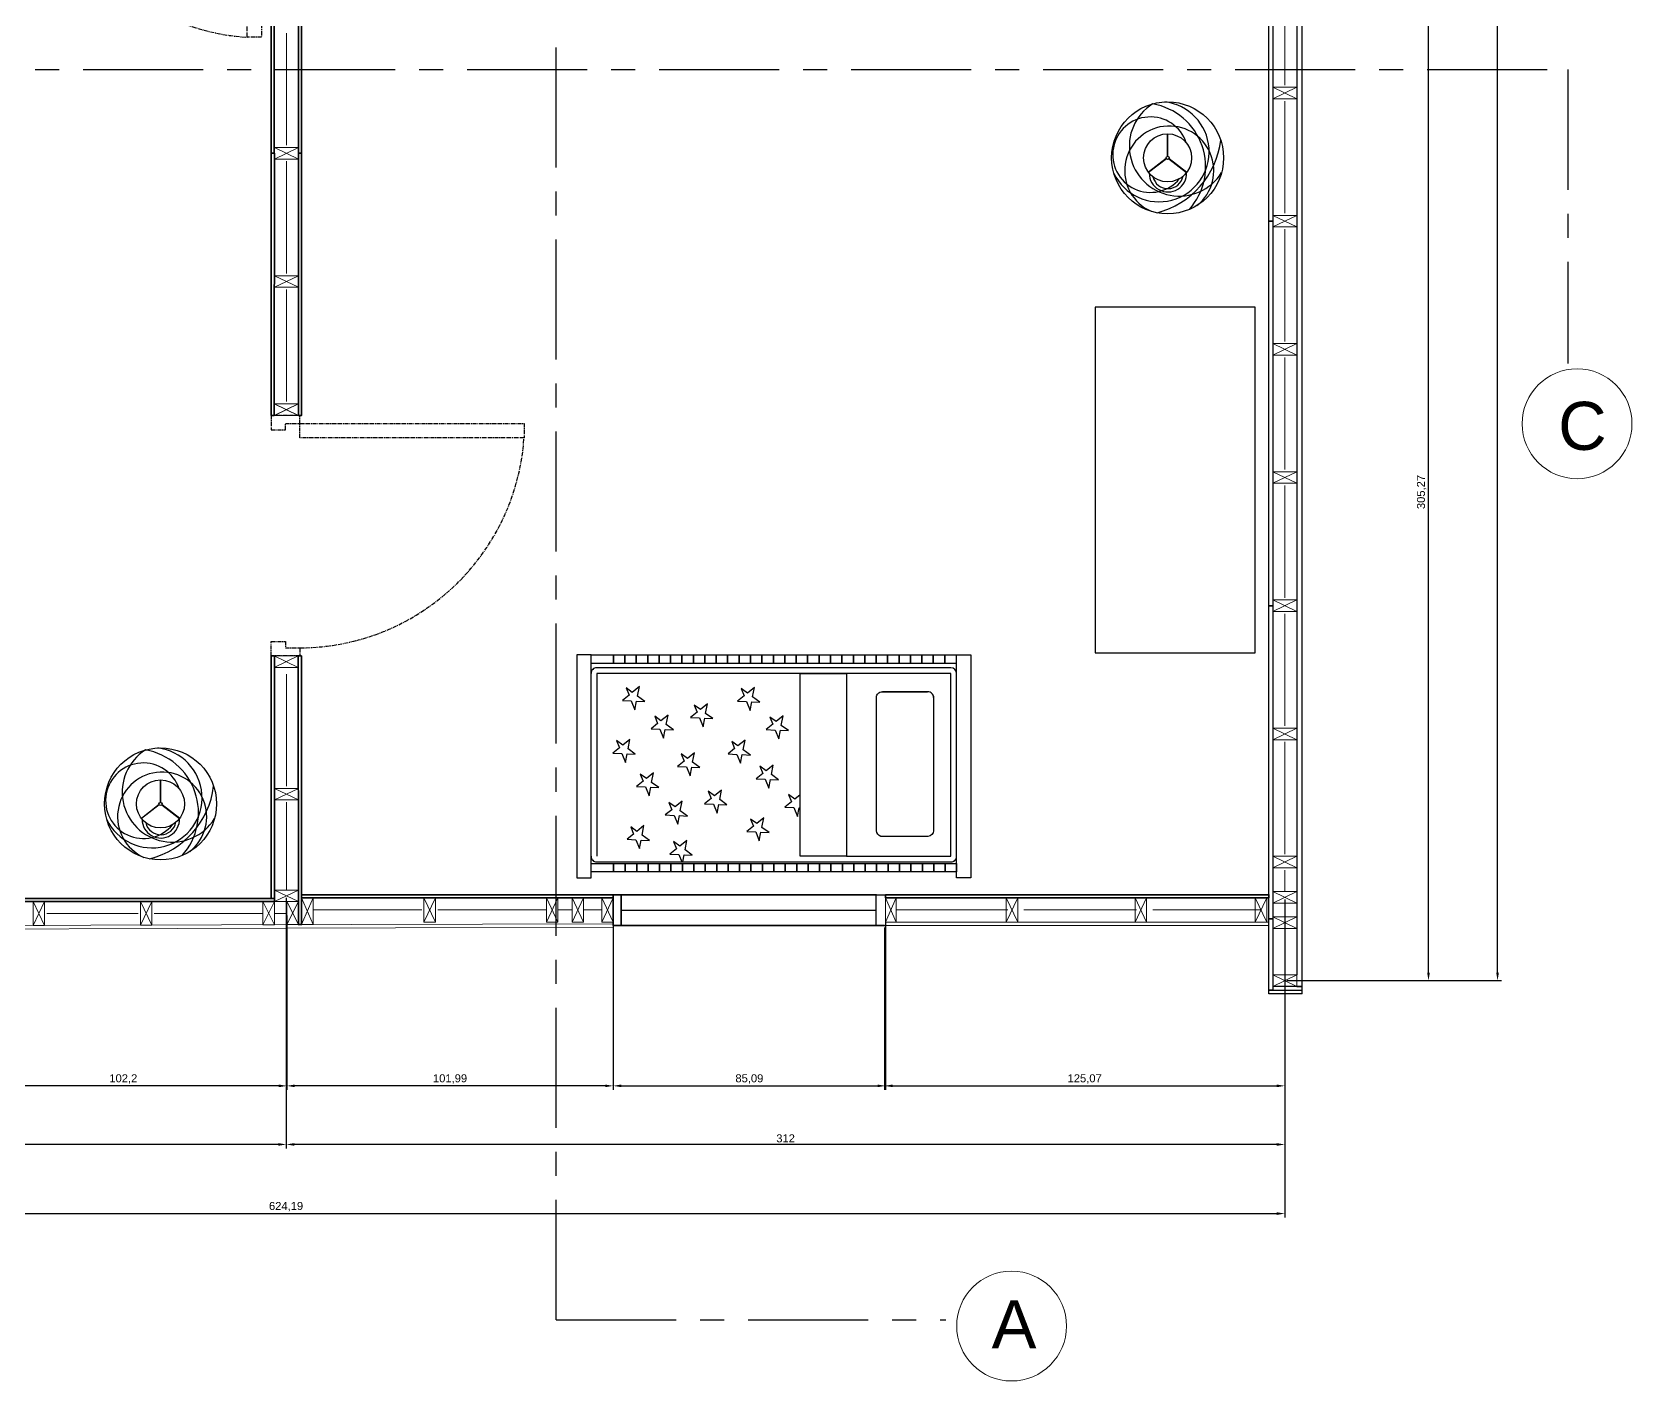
# Model space of a CAD drawing. Header units: millimetres. Extents: x -590 to 14421, y -527 to 4753.
# Drawn here: x 2414.1 to 2914, y 684.7 to 1106 of the extents above; entities that cross this region are included whole.
import ezdxf

# ---------------------------------------------------------------- set-up
doc = ezdxf.new("R2010")
doc.units = ezdxf.units.MM
doc.linetypes.add('CENTER', pattern=[2, 1.25, -0.25, 0.25, -0.25])
for name, color, linetype, lineweight in [('A-ANNO-SYMB', 3, 'Continuous', 18), ('A-DETL-MBND', 3, 'Continuous', 18), ('A-DETL-MCUT', 4, 'Continuous', 25), ('A-DOOR-FULL', 4, 'Continuous', 25), ('A-ELEV-MBE1', 7, 'Continuous', 35), ('A-ELEV-MBE2', 4, 'Continuous', 25), ('A-FURN', 8, 'Continuous', 18), ('A-SECT-MCUT', 7, 'Continuous', 35), ('A-WALL-PATT', 8, 'Continuous', 18), ('A-WALL-STUD', 3, 'Continuous', 18)]:
    doc.layers.add(name, color=color, linetype=linetype, lineweight=lineweight)
doc.layers.add('simona arzu', color=6, linetype='Continuous')
doc.styles.get("Standard").update_dxf_attribs({"font": 'Arial.ttf'})
doc.dimstyles.new('ISO-25', dxfattribs={"dimtxt": 2.5, "dimasz": 2.5, "dimexe": 1.25, "dimexo": 0.625, "dimtad": 1, "dimtxsty": 'Standard', "dimcen": 2.5, "dimadec": 0, "dimazin": 0, "dimtfac": 1, "dimtmove": 0, "dimatfit": 3, "dimfxl": 1, "dimarcsym": 0})

# ---------------------------------------------------------------- blocks, each defined once
blk = doc.blocks.new('*D40')
at = {"color": 0, "lineweight": -2, "transparency": 16777216}
for p, q in [((2181.34, 835.42), (2181.34, 757.3)), ((2493.53, 835.61), (2493.53, 757.3)), ((2491.03, 758.55), (2183.84, 758.55))]:
    blk.add_line(p, q, dxfattribs=at)
at = {"color": 0, "transparency": 16777216}
for points in [[(2183.84, 758.97), (2183.84, 758.14), (2181.34, 758.55)], [(2491.03, 758.97), (2491.03, 758.14), (2493.53, 758.55)]]:
    blk.add_solid(points, dxfattribs=at)
at = {"color": 0, "transparency": 16777216, "insert": (2337.44, 760.68), "char_height": 2.5, "attachment_point": 5}
blk.add_mtext('312,19', dxfattribs=at)
blk = doc.blocks.new('*D41')
at = {"color": 0, "lineweight": -2, "transparency": 16777216}
for p, q in [((2181.34, 828.1), (2181.34, 735.72)), ((2805.53, 827.21), (2805.53, 735.72)), ((2183.84, 736.97), (2803.03, 736.97))]:
    blk.add_line(p, q, dxfattribs=at)
at = {"color": 0, "transparency": 16777216}
for points in [[(2183.84, 737.38), (2183.84, 736.55), (2181.34, 736.97)], [(2803.03, 737.38), (2803.03, 736.55), (2805.53, 736.97)]]:
    blk.add_solid(points, dxfattribs=at)
at = {"color": 0, "transparency": 16777216, "insert": (2493.44, 739.1), "char_height": 2.5, "attachment_point": 5}
blk.add_mtext('624,19', dxfattribs=at)
blk = doc.blocks.new('*D42')
at = {"color": 0, "lineweight": -2, "transparency": 16777216}
for p, q in [((2493.53, 835.61), (2493.53, 757.3)), ((2805.53, 835.12), (2805.53, 757.3)), ((2803.03, 758.55), (2496.03, 758.55))]:
    blk.add_line(p, q, dxfattribs=at)
at = {"color": 0, "transparency": 16777216}
for points in [[(2496.03, 758.97), (2496.03, 758.14), (2493.53, 758.55)], [(2803.03, 758.97), (2803.03, 758.14), (2805.53, 758.55)]]:
    blk.add_solid(points, dxfattribs=at)
at = {"color": 0, "transparency": 16777216, "insert": (2649.53, 760.45), "char_height": 2.5, "attachment_point": 5}
blk.add_mtext('312', dxfattribs=at)
blk = doc.blocks.new('*D45')
at = {"color": 0, "lineweight": -2, "transparency": 16777216}
for p, q in [((2391.49, 830.05), (2391.49, 775.61)), ((2493.68, 830.05), (2493.68, 775.61)), ((2491.18, 776.86), (2393.99, 776.86))]:
    blk.add_line(p, q, dxfattribs=at)
at = {"color": 0, "transparency": 16777216}
for points in [[(2393.99, 777.28), (2393.99, 776.45), (2391.49, 776.86)], [(2491.18, 777.28), (2491.18, 776.45), (2493.68, 776.86)]]:
    blk.add_solid(points, dxfattribs=at)
at = {"color": 0, "transparency": 16777216, "insert": (2442.59, 778.99), "char_height": 2.5, "attachment_point": 5}
blk.add_mtext('102,2', dxfattribs=at)
blk = doc.blocks.new('*D46')
at = {"color": 0, "lineweight": -2, "transparency": 16777216}
for p, q in [((2493.68, 826.58), (2493.68, 775.61)), ((2595.68, 826.86), (2595.68, 775.61)), ((2593.18, 776.86), (2496.18, 776.86))]:
    blk.add_line(p, q, dxfattribs=at)
at = {"color": 0, "transparency": 16777216}
for points in [[(2496.18, 777.28), (2496.18, 776.45), (2493.68, 776.86)], [(2593.18, 777.28), (2593.18, 776.45), (2595.68, 776.86)]]:
    blk.add_solid(points, dxfattribs=at)
at = {"color": 0, "transparency": 16777216, "insert": (2544.68, 778.99), "char_height": 2.5, "attachment_point": 5}
blk.add_mtext('101,99', dxfattribs=at)
blk = doc.blocks.new('*D47')
at = {"color": 0, "lineweight": -2, "transparency": 16777216}
for p, q in [((2595.68, 825.76), (2595.68, 775.61)), ((2680.76, 827.41), (2680.76, 775.61)), ((2598.18, 776.86), (2678.26, 776.86))]:
    blk.add_line(p, q, dxfattribs=at)
at = {"color": 0, "transparency": 16777216}
for points in [[(2598.18, 777.28), (2598.18, 776.45), (2595.68, 776.86)], [(2678.26, 777.28), (2678.26, 776.45), (2680.76, 776.86)]]:
    blk.add_solid(points, dxfattribs=at)
at = {"color": 0, "transparency": 16777216, "insert": (2638.22, 778.99), "char_height": 2.5, "attachment_point": 5}
blk.add_mtext('85,09', dxfattribs=at)
blk = doc.blocks.new('*D48')
at = {"color": 0, "lineweight": -2, "transparency": 16777216}
for p, q in [((2680.46, 826.31), (2680.46, 775.61)), ((2805.53, 827.21), (2805.53, 775.61)), ((2682.96, 776.86), (2803.03, 776.86))]:
    blk.add_line(p, q, dxfattribs=at)
at = {"color": 0, "transparency": 16777216}
for points in [[(2682.96, 777.28), (2682.96, 776.45), (2680.46, 776.86)], [(2803.03, 777.28), (2803.03, 776.45), (2805.53, 776.86)]]:
    blk.add_solid(points, dxfattribs=at)
at = {"color": 0, "transparency": 16777216, "insert": (2742.99, 778.99), "char_height": 2.5, "attachment_point": 5}
blk.add_mtext('125,07', dxfattribs=at)
blk = doc.blocks.new('*D49')
at = {"color": 0, "lineweight": -2, "transparency": 16777216}
for p, q in [((2806.16, 1554.44), (2873.25, 1554.44)), ((2872, 812.22), (2872, 1551.94)), ((2806.16, 809.72), (2873.25, 809.72))]:
    blk.add_line(p, q, dxfattribs=at)
at = {"color": 0, "transparency": 16777216}
for points in [[(2871.58, 1551.94), (2872.42, 1551.94), (2872, 1554.44)], [(2871.58, 812.22), (2872.42, 812.22), (2872, 809.72)]]:
    blk.add_solid(points, dxfattribs=at)
at = {"color": 0, "transparency": 16777216, "insert": (2869.87, 1182.08), "char_height": 2.5, "attachment_point": 5, "rotation": 90}
blk.add_mtext('744,72', dxfattribs=at)
blk = doc.blocks.new('*D50')
at = {"color": 0, "lineweight": -2, "transparency": 16777216}
for p, q in [((2784.71, 1114.99), (2851.68, 1114.99)), ((2850.43, 812.22), (2850.43, 1112.49)), ((2806.16, 809.72), (2851.68, 809.72))]:
    blk.add_line(p, q, dxfattribs=at)
at = {"color": 0, "transparency": 16777216}
for points in [[(2850.01, 1112.49), (2850.84, 1112.49), (2850.43, 1114.99)], [(2850.01, 812.22), (2850.84, 812.22), (2850.43, 809.72)]]:
    blk.add_solid(points, dxfattribs=at)
at = {"color": 0, "transparency": 16777216, "insert": (2848.3, 962.35), "char_height": 2.5, "attachment_point": 5, "rotation": 90}
blk.add_mtext('305,27', dxfattribs=at)

msp = doc.modelspace()

# ---------------------------------------------------------------- linework, layer by layer
at = {"color": 3, "linetype": 'CENTER', "ltscale": 30}
for p, q in [((2577.819, 703.751), (2577.819, 1686.405)), ((2070, 1094.295), (2893.943, 1094.295)), ((2893.943, 1094.295), (2893.943, 1002.533)), ((2577.819, 703.751), (2699.581, 703.751))]:
    msp.add_line(p, q, dxfattribs=at)
at = {"color": 0}
for p, q in [((2810.951, 805.617), (2810.951, 1558.543)), ((2601.644, 899.773), (2599.69, 901.188)), ((2599.69, 901.188), (2600.607, 898.935)), ((2603.85, 901.555), (2601.644, 899.773)), ((2603.279, 898.588), (2603.85, 901.555)), ((2637.611, 899.521), (2635.658, 900.936)), ((2635.658, 900.936), (2636.575, 898.684)), ((2639.818, 901.304), (2637.611, 899.521)), ((2639.247, 898.337), (2639.818, 901.304)), ((2600.607, 898.935), (2598.561, 897.282)), ((2598.561, 897.282), (2601.333, 897.15)), ((2601.333, 897.15), (2602.467, 894.366)), ((2602.467, 894.366), (2602.987, 897.072)), ((2602.987, 897.072), (2605.541, 896.95)), ((2605.541, 896.95), (2603.279, 898.588)), ((2622.921, 894.396), (2620.968, 895.81)), ((2620.968, 895.81), (2621.884, 893.558)), ((2625.128, 896.178), (2622.921, 894.396)), ((2624.557, 893.211), (2625.128, 896.178)), ((2636.575, 898.684), (2634.529, 897.031)), ((2634.529, 897.031), (2637.301, 896.899)), ((2637.301, 896.899), (2638.435, 894.115)), ((2638.435, 894.115), (2638.955, 896.82)), ((2638.955, 896.82), (2641.509, 896.699)), ((2641.509, 896.699), (2639.247, 898.337)), ((2677.918, 875.598), (2677.918, 898.186)), ((2609.551, 890.053), (2607.505, 888.4)), ((2610.588, 890.89), (2608.635, 892.305)), ((2608.635, 892.305), (2609.551, 890.053)), ((2612.795, 892.673), (2610.588, 890.89)), ((2612.224, 889.706), (2612.795, 892.673)), ((2621.884, 893.558), (2619.838, 891.905)), ((2619.838, 891.905), (2622.611, 891.773)), ((2622.611, 891.773), (2623.744, 888.989)), ((2623.744, 888.989), (2624.265, 891.694)), ((2624.265, 891.694), (2626.819, 891.573)), ((2626.819, 891.573), (2624.557, 893.211)), ((2646.556, 890.639), (2644.603, 892.053)), ((2644.603, 892.053), (2645.519, 889.801)), ((2648.763, 892.421), (2646.556, 890.639)), ((2648.192, 889.454), (2648.763, 892.421)), ((2600.884, 885.062), (2598.677, 883.279)), ((2600.313, 882.095), (2600.884, 885.062)), ((2607.505, 888.4), (2610.278, 888.268)), ((2610.278, 888.268), (2611.411, 885.484)), ((2611.411, 885.484), (2611.932, 888.189)), ((2611.932, 888.189), (2614.486, 888.067)), ((2614.486, 888.067), (2612.224, 889.706)), ((2645.519, 889.801), (2643.473, 888.148)), ((2643.473, 888.148), (2646.246, 888.016)), ((2646.246, 888.016), (2647.379, 885.232)), ((2647.379, 885.232), (2647.9, 887.938)), ((2647.9, 887.938), (2650.454, 887.816)), ((2650.454, 887.816), (2648.192, 889.454)), ((2597.64, 882.442), (2595.594, 880.789)), ((2595.594, 880.789), (2598.367, 880.657)), ((2598.677, 883.279), (2596.724, 884.694)), ((2596.724, 884.694), (2597.64, 882.442)), ((2598.367, 880.657), (2599.5, 877.873)), ((2599.5, 877.873), (2600.021, 880.578)), ((2600.021, 880.578), (2602.575, 880.457)), ((2602.575, 880.457), (2600.313, 882.095)), ((2618.857, 879.105), (2616.903, 880.52)), ((2616.903, 880.52), (2617.82, 878.268)), ((2621.063, 880.888), (2618.857, 879.105)), ((2620.492, 877.921), (2621.063, 880.888)), ((2633.608, 882.19), (2631.562, 880.538)), ((2631.562, 880.538), (2634.335, 880.406)), ((2634.645, 883.028), (2632.692, 884.443)), ((2632.692, 884.443), (2633.608, 882.19)), ((2634.335, 880.406), (2635.468, 877.621)), ((2636.852, 884.81), (2634.645, 883.028)), ((2635.468, 877.621), (2635.989, 880.327)), ((2635.989, 880.327), (2638.543, 880.205)), ((2636.281, 881.843), (2636.852, 884.81)), ((2638.543, 880.205), (2636.281, 881.843)), ((2617.82, 878.268), (2615.774, 876.615)), ((2615.774, 876.615), (2618.547, 876.483)), ((2618.547, 876.483), (2619.68, 873.699)), ((2619.68, 873.699), (2620.2, 876.404)), ((2620.2, 876.404), (2622.754, 876.282)), ((2622.754, 876.282), (2620.492, 877.921)), ((2643.469, 875.29), (2641.515, 876.704)), ((2641.515, 876.704), (2642.432, 874.452)), ((2645.675, 877.072), (2643.469, 875.29)), ((2645.104, 874.105), (2645.675, 877.072)), ((2605.012, 872.013), (2602.966, 870.36)), ((2602.966, 870.36), (2605.738, 870.228)), ((2606.049, 872.85), (2604.095, 874.265)), ((2604.095, 874.265), (2605.012, 872.013)), ((2605.738, 870.228), (2606.872, 867.444)), ((2608.255, 874.633), (2606.049, 872.85)), ((2606.872, 867.444), (2607.392, 870.149)), ((2607.392, 870.149), (2609.946, 870.028)), ((2607.684, 871.666), (2608.255, 874.633)), ((2609.946, 870.028), (2607.684, 871.666)), ((2642.432, 874.452), (2640.386, 872.799)), ((2640.386, 872.799), (2643.158, 872.667)), ((2643.158, 872.667), (2644.292, 869.883)), ((2644.292, 869.883), (2644.812, 872.589)), ((2644.812, 872.589), (2647.366, 872.467)), ((2647.366, 872.467), (2645.104, 874.105)), ((2614.993, 863.968), (2613.04, 865.382)), ((2613.04, 865.382), (2613.956, 863.13)), ((2617.2, 865.75), (2614.993, 863.968)), ((2616.629, 862.783), (2617.2, 865.75)), ((2626.289, 866.636), (2624.243, 864.983)), ((2624.243, 864.983), (2627.016, 864.851)), ((2627.326, 867.473), (2625.373, 868.888)), ((2625.373, 868.888), (2626.289, 866.636)), ((2629.533, 869.256), (2627.326, 867.473)), ((2628.962, 866.288), (2629.533, 869.256)), ((2631.224, 864.65), (2628.962, 866.288)), ((2651.376, 865.57), (2649.33, 863.917)), ((2652.413, 866.407), (2650.46, 867.822)), ((2650.46, 867.822), (2651.376, 865.57)), ((2654.106, 867.774), (2652.413, 866.407)), ((2654.049, 865.223), (2654.106, 865.519)), ((2654.106, 865.181), (2654.049, 865.223)), ((2613.956, 863.13), (2611.91, 861.477)), ((2611.91, 861.477), (2614.683, 861.345)), ((2614.683, 861.345), (2615.816, 858.561)), ((2615.816, 858.561), (2616.337, 861.267)), ((2616.337, 861.267), (2618.891, 861.145)), ((2618.891, 861.145), (2616.629, 862.783)), ((2627.016, 864.851), (2628.149, 862.066)), ((2628.149, 862.066), (2628.67, 864.772)), ((2628.67, 864.772), (2631.224, 864.65)), ((2640.502, 858.796), (2638.549, 860.211)), ((2638.549, 860.211), (2639.465, 857.959)), ((2642.709, 860.579), (2640.502, 858.796)), ((2642.138, 857.612), (2642.709, 860.579)), ((2649.33, 863.917), (2652.103, 863.785)), ((2652.103, 863.785), (2653.236, 861)), ((2653.236, 861), (2653.757, 863.706)), ((2653.757, 863.706), (2654.106, 863.689)), ((2602.045, 855.519), (2599.999, 853.867)), ((2603.082, 856.357), (2601.129, 857.772)), ((2601.129, 857.772), (2602.045, 855.519)), ((2605.289, 858.139), (2603.082, 856.357)), ((2604.718, 855.172), (2605.289, 858.139)), ((2606.98, 853.534), (2604.718, 855.172)), ((2639.465, 857.959), (2637.419, 856.306)), ((2637.419, 856.306), (2640.192, 856.174)), ((2640.192, 856.174), (2641.325, 853.39)), ((2641.325, 853.39), (2641.846, 856.095)), ((2641.846, 856.095), (2644.4, 855.973)), ((2644.4, 855.973), (2642.138, 857.612)), ((2599.999, 853.867), (2602.772, 853.734)), ((2602.772, 853.734), (2603.905, 850.95)), ((2603.905, 850.95), (2604.426, 853.656)), ((2604.426, 853.656), (2606.98, 853.534)), ((2615.438, 850.919), (2613.392, 849.266)), ((2616.475, 851.756), (2614.521, 853.171)), ((2614.521, 853.171), (2615.438, 850.919)), ((2618.682, 853.539), (2616.475, 851.756)), ((2618.111, 850.572), (2618.682, 853.539)), ((2620.372, 848.933), (2618.111, 850.572)), ((2613.392, 849.266), (2616.165, 849.134)), ((2616.165, 849.134), (2617.12, 846.786)), ((2617.382, 846.786), (2617.819, 849.055)), ((2617.819, 849.055), (2620.372, 848.933)), ((2677.734, 836.54), (2677.734, 826.93)), ((2677.957, 836.545), (2680.764, 836.546)), ((2598.179, 831.78), (2677.734, 831.78)), ((2595.677, 826.936), (2680.757, 826.936)), ((2680.459, 826.936), (2677.956, 826.936)), ((2680.771, 828.038), (2680.757, 826.936)), ((2809.284, 807.919), (2810.951, 807.919))]:
    msp.add_line(p, q, dxfattribs=at)
for p, q in [((2768.911, 1067.241), (2768.911, 1074.241)), ((2769.011, 1067.231), (2769.011, 1074.241)), ((2768.472, 1066.502), (2762.924, 1062.224)), ((2768.526, 1066.422), (2762.983, 1062.147)), ((2769.307, 1066.435), (2774.85, 1062.161)), ((2769.382, 1066.573), (2774.943, 1062.284)), ((2746.288, 1020.088), (2746.288, 912.088)), ((2796.288, 1020.088), (2746.288, 1020.088)), ((2796.288, 912.088), (2796.288, 1020.088)), ((2746.288, 912.088), (2796.288, 912.088)), ((2454.211, 865.438), (2454.211, 872.438)), ((2454.311, 865.428), (2454.311, 872.438)), ((2453.771, 864.699), (2448.223, 860.421)), ((2453.825, 864.619), (2448.282, 860.344)), ((2454.607, 864.632), (2460.15, 860.358)), ((2454.681, 864.769), (2460.243, 860.481))]:
    msp.add_line(p, q)
msp.add_lwpolyline([(2654.106, 905.713), (2668.611, 905.694), (2668.611, 848.571), (2654.106, 848.591)], close=True, dxfattribs=at)
for centre, radius in [((2768.911, 1066.741), 17.489), ((2768.911, 1066.741), 7.5), ((2768.911, 1066.741), 0.5), ((2454.211, 864.938), 17.489), ((2454.211, 864.938), 7.5), ((2454.211, 864.938), 0.5)]:
    msp.add_circle(centre, radius)
for centre, radius, start, end in [((2766.228, 1068.66), 15.657, 205.59901, 83.26359), ((2772.551, 1070.407), 15.606, 122.44233, 327.96993), ((2760.83, 1063.932), 19.954, 318.16189, 80.16819), ((2763.555, 1067.735), 11.789, 18.42296, 320.55299), ((2769.415, 1062.75), 13.926, 308.48908, 245.90428), ((2758.877, 1075.545), 26.829, 284.4939, 352.97713), ((2769.004, 1061.928), 5.851, 179.92881, 2.27632), ((2769.004, 1061.928), 4.813, 193.45461, 348.75053), ((2451.527, 866.857), 15.657, 205.59901, 83.26359), ((2457.85, 868.604), 15.606, 122.44233, 327.96993), ((2446.13, 862.129), 19.954, 318.16189, 80.16819), ((2448.854, 865.932), 11.789, 18.42296, 320.55299), ((2454.714, 860.947), 13.926, 308.48908, 245.90428), ((2444.176, 873.742), 26.829, 284.4939, 352.97713), ((2454.303, 860.125), 5.851, 179.92881, 2.27632), ((2454.303, 860.125), 4.813, 193.45461, 348.75053)]:
    msp.add_arc(centre, radius, start, end)
at = {"layer": 'A-ANNO-SYMB'}
for centre in [(2896.853, 983.683), (2720.162, 701.834)]:
    msp.add_circle(centre, 17.163, dxfattribs=at)
at = {"layer": 'A-DETL-MBND', "color": 0}
msp.add_lwpolyline([(2595.677, 827.487), (2595.677, 826.386), (2391.486, 825.823), (2391.486, 826.924)], close=True, dxfattribs=at)
msp.add_lwpolyline([(2680.771, 828.038), (2800.576, 828.037), (2800.576, 826.936), (2680.459, 826.936)], dxfattribs=at)
at = {"layer": 'A-DETL-MCUT', "color": 0}
for points in [[(2801.777, 1167.065), (2801.777, 1046.949), (2800.576, 1046.949), (2800.575, 1167.065)], [(2801.777, 1046.949), (2801.777, 926.833), (2800.576, 926.833), (2800.575, 1046.949)], [(2801.776, 926.833), (2801.777, 829.038), (2800.575, 829.038), (2800.575, 926.833)], [(2801.777, 829.038), (2801.777, 806.718), (2800.576, 806.718), (2800.575, 829.039)]]:
    msp.add_lwpolyline(points, close=True, dxfattribs=at)
for points in [[(2810.951, 805.617), (2800.576, 805.617), (2800.576, 806.718), (2810.951, 806.718)], [(2810.951, 807.919), (2801.777, 807.919), (2801.777, 806.718), (2810.951, 806.718)]]:
    msp.add_lwpolyline(points, dxfattribs=at)
at = {"layer": 'A-DOOR-FULL', "color": 0, "linetype": 'CENTER'}
for points in [[(2481.273, 1104.392), (2481.273, 1174.46), (2485.777, 1174.46), (2485.777, 1104.392), (2481.273, 1104.392)], [(2497.749, 983.764), (2497.749, 986.266), (2488.74, 986.266), (2488.74, 981.762), (2493.245, 981.762), (2493.245, 983.764), (2497.749, 983.764)], [(2567.817, 979.259), (2497.749, 979.259), (2497.749, 983.764), (2567.817, 983.764), (2567.817, 979.259)], [(2497.749, 913.696), (2497.749, 911.193), (2488.74, 911.193), (2488.74, 915.698), (2493.245, 915.698), (2493.245, 913.696), (2497.749, 913.696)]]:
    msp.add_lwpolyline(points, dxfattribs=at)
for centre, start, end in [((2486.046, 1174.566), 180.08643, 266.10934), ((2497.643, 984.032), 270.08643, 356.10934)]:
    msp.add_arc(centre, 70.336, start, end, dxfattribs=at)
at = {"layer": 'A-ELEV-MBE1', "color": 0}
for p, q in [((2677.957, 836.545), (2598.179, 836.546)), ((2677.956, 826.936), (2598.179, 826.936))]:
    msp.add_line(p, q, dxfattribs=at)
msp.add_lwpolyline([(2595.677, 826.936), (2598.179, 826.936), (2598.179, 836.546), (2595.677, 836.546)], close=True, dxfattribs=at)
at = {"layer": 'A-ELEV-MBE2', "color": 0}
msp.add_line((2809.284, 1552.638), (2809.284, 811.522), dxfattribs=at)
at = {"layer": 'A-FURN', "color": 0}
for p, q in [((2800.576, 997.701), (2800.576, 1197.895)), ((2800.576, 837.546), (2800.576, 927.634))]:
    msp.add_line(p, q, dxfattribs=at)
at = {"layer": 'A-SECT-MCUT', "color": 0}
for points in [[(2489.781, 1191.522), (2489.78, 1068.158), (2488.779, 1068.158), (2488.78, 1191.522)], [(2498.289, 1191.522), (2498.289, 1068.158), (2497.288, 1068.158), (2497.288, 1191.522)], [(2489.781, 1068.158), (2489.741, 986.266), (2488.74, 986.266), (2488.78, 1068.158)], [(2498.289, 1068.158), (2498.289, 986.266), (2497.288, 986.266), (2497.288, 1068.158)], [(2489.781, 911.193), (2489.781, 835.433), (2488.78, 835.433), (2488.78, 911.193)], [(2498.249, 911.193), (2498.289, 827.217), (2497.288, 827.217), (2497.248, 911.193)], [(2391.486, 835.432), (2489.781, 835.433), (2489.781, 834.432), (2391.486, 834.431)], [(2595.677, 835.545), (2498.284, 835.545), (2498.284, 836.546), (2595.677, 836.546)], [(2800.575, 835.545), (2800.575, 836.546), (2680.764, 836.546), (2680.764, 835.545)]]:
    msp.add_lwpolyline(points, close=True, dxfattribs=at)
at = {"layer": 'A-WALL-PATT', "color": 0, "ltscale": 0.1}
for p, q in [((2805.531, 1089.49), (2805.531, 1124.524)), ((2493.534, 1070.66), (2493.534, 1105.694)), ((2805.531, 1049.451), (2805.531, 1084.485)), ((2493.534, 1030.621), (2493.534, 1065.655)), ((2805.531, 1009.413), (2805.531, 1044.446)), ((2493.534, 990.583), (2493.534, 1025.616)), ((2805.531, 969.374), (2805.531, 1004.408)), ((2805.53, 929.335), (2805.53, 964.369)), ((2805.531, 889.296), (2805.531, 924.33)), ((2493.535, 870.466), (2493.534, 905.5)), ((2805.53, 849.258), (2805.53, 884.292)), ((2493.535, 838.035), (2493.535, 865.462)), ((2805.531, 844.253), (2805.531, 837.549)), ((2418.712, 830.678), (2447.238, 830.678)), ((2452.243, 830.678), (2486.177, 830.678)), ((2489.781, 830.678), (2493.685, 830.678)), ((2501.887, 831.791), (2535.821, 831.8)), ((2540.826, 831.8), (2574.807, 831.792)), ((2582.815, 831.792), (2578.411, 831.792)), ((2586.418, 831.801), (2592.073, 831.791)), ((2684.063, 831.801), (2718.996, 831.801)), ((2724.001, 831.8), (2759.236, 831.8)), ((2764.241, 831.8), (2797.973, 831.8)), ((2805.531, 829.636), (2805.531, 833.946)), ((2805.531, 833.245), (2805.531, 830.337)), ((2805.531, 826.033), (2805.531, 811.523))]:
    msp.add_line(p, q, dxfattribs=at)
at = {"layer": 'A-WALL-STUD', "color": 0}
for p, q in [((2801.777, 1088.79), (2809.284, 1085.186)), ((2809.284, 1088.79), (2801.777, 1085.186)), ((2497.288, 1069.959), (2489.781, 1066.356)), ((2489.781, 1069.959), (2497.288, 1066.356)), ((2801.777, 1048.751), (2809.284, 1045.147)), ((2809.284, 1048.751), (2801.777, 1045.147)), ((2497.288, 1029.921), (2489.781, 1026.317)), ((2489.781, 1029.921), (2497.288, 1026.317)), ((2801.777, 1005.108), (2809.284, 1008.712)), ((2809.284, 1005.108), (2801.777, 1008.712)), ((2489.741, 986.266), (2497.249, 989.87)), ((2497.249, 986.266), (2489.741, 989.87)), ((2497.288, 989.882), (2489.781, 986.278)), ((2489.781, 989.882), (2497.288, 986.278)), ((2801.777, 965.07), (2809.284, 968.673)), ((2809.284, 965.07), (2801.777, 968.673)), ((2800.576, 927.634), (2800.576, 927.634)), ((2801.777, 925.031), (2809.284, 928.634)), ((2809.284, 925.031), (2801.777, 928.634)), ((2497.249, 907.59), (2489.741, 911.193)), ((2489.741, 907.59), (2497.249, 911.193)), ((2801.777, 884.992), (2809.284, 888.596)), ((2809.284, 884.992), (2801.777, 888.596)), ((2489.781, 869.766), (2497.288, 866.162)), ((2497.288, 869.766), (2489.781, 866.162)), ((2801.777, 844.954), (2809.284, 848.557)), ((2809.284, 844.954), (2801.777, 848.557)), ((2801.777, 844.954), (2809.284, 848.557)), ((2809.284, 844.954), (2801.777, 848.557)), ((2489.781, 838.035), (2497.288, 834.432)), ((2497.288, 838.035), (2489.781, 834.432)), ((2501.887, 827.223), (2498.284, 835.545)), ((2501.887, 835.545), (2498.289, 827.219)), ((2540.126, 835.545), (2536.522, 828.037)), ((2540.126, 828.037), (2536.522, 835.545)), ((2574.807, 835.546), (2578.411, 828.038)), ((2574.807, 828.038), (2578.411, 835.546)), ((2586.418, 835.546), (2582.815, 828.038)), ((2586.418, 828.038), (2582.815, 835.546)), ((2595.677, 835.545), (2592.073, 828.037)), ((2595.677, 828.037), (2592.073, 835.545)), ((2684.063, 828.038), (2680.764, 835.545)), ((2684.063, 835.545), (2680.771, 828.038)), ((2722.099, 835.545), (2718.496, 828.037)), ((2722.099, 828.037), (2718.496, 835.545)), ((2762.339, 835.545), (2758.735, 828.037)), ((2762.339, 828.037), (2758.735, 835.545)), ((2799.875, 835.545), (2796.271, 828.037)), ((2799.875, 828.037), (2796.271, 835.545)), ((2801.777, 833.946), (2809.284, 837.549)), ((2809.284, 833.946), (2801.777, 837.549)), ((2414.408, 826.924), (2418.011, 834.432)), ((2414.408, 834.432), (2418.011, 826.924)), ((2447.939, 827.085), (2451.542, 834.431)), ((2447.939, 834.431), (2451.542, 827.085)), ((2486.177, 827.185), (2489.781, 834.432)), ((2486.177, 834.432), (2489.781, 827.195)), ((2493.685, 827.211), (2497.288, 834.432)), ((2493.685, 834.432), (2497.288, 827.211)), ((2801.777, 829.636), (2809.284, 826.033)), ((2809.284, 829.636), (2801.777, 826.033)), ((2801.776, 807.919), (2809.284, 811.523)), ((2809.284, 807.919), (2801.776, 811.523))]:
    msp.add_line(p, q, dxfattribs=at)
for points in [[(2801.777, 1088.79), (2809.284, 1088.79), (2809.284, 1085.186), (2801.777, 1085.186)], [(2497.288, 1069.959), (2489.781, 1069.959), (2489.781, 1066.356), (2497.288, 1066.356)], [(2801.777, 1048.751), (2809.284, 1048.751), (2809.284, 1045.147), (2801.777, 1045.147)], [(2497.288, 1029.921), (2489.781, 1029.921), (2489.781, 1026.317), (2497.288, 1026.317)], [(2801.777, 1005.108), (2809.284, 1005.108), (2809.284, 1008.712), (2801.777, 1008.712)], [(2489.741, 986.266), (2497.249, 986.266), (2497.249, 989.87), (2489.741, 989.87)], [(2497.288, 989.882), (2489.781, 989.882), (2489.781, 986.278), (2497.288, 986.278)], [(2801.777, 965.07), (2809.284, 965.07), (2809.284, 968.673), (2801.777, 968.673)], [(2801.777, 925.031), (2809.284, 925.031), (2809.284, 928.634), (2801.777, 928.634)], [(2497.249, 907.59), (2489.741, 907.59), (2489.741, 911.193), (2497.249, 911.193)], [(2801.777, 884.992), (2809.284, 884.992), (2809.284, 888.596), (2801.777, 888.596)], [(2489.781, 869.766), (2497.288, 869.766), (2497.288, 866.162), (2489.781, 866.162)], [(2801.777, 844.954), (2809.284, 844.954), (2809.284, 848.557), (2801.777, 848.557)], [(2801.777, 844.954), (2809.284, 844.954), (2809.284, 848.557), (2801.777, 848.557)], [(2489.781, 838.035), (2497.288, 838.035), (2497.288, 834.432), (2489.781, 834.432)], [(2501.887, 835.545), (2501.887, 827.223), (2498.284, 827.223), (2498.284, 835.545)], [(2540.126, 835.545), (2540.126, 828.037), (2536.522, 828.037), (2536.522, 835.545)], [(2574.807, 835.546), (2574.807, 828.038), (2578.411, 828.038), (2578.411, 835.546)], [(2586.418, 835.546), (2586.418, 828.038), (2582.815, 828.038), (2582.815, 835.546)], [(2595.677, 835.545), (2595.677, 828.037), (2592.073, 828.037), (2592.073, 835.545)], [(2684.063, 835.554), (2684.063, 828.047), (2680.762, 828.038), (2680.764, 835.545)], [(2722.099, 835.545), (2722.099, 828.037), (2718.496, 828.037), (2718.496, 835.545)], [(2762.339, 835.545), (2762.339, 828.037), (2758.735, 828.037), (2758.735, 835.545)], [(2799.875, 835.545), (2799.875, 828.037), (2796.271, 828.037), (2796.271, 835.545)], [(2801.777, 833.946), (2809.284, 833.946), (2809.284, 837.549), (2801.777, 837.549)], [(2414.408, 826.992), (2414.408, 834.432), (2418.011, 834.432), (2418.011, 826.992)], [(2447.939, 827.085), (2447.939, 834.431), (2451.542, 834.431), (2451.542, 827.085)], [(2486.177, 827.19), (2486.177, 834.432), (2489.781, 834.432), (2489.781, 827.19)], [(2493.685, 827.211), (2493.685, 834.432), (2497.288, 834.432), (2497.288, 827.211)], [(2801.777, 829.636), (2809.284, 829.636), (2809.284, 826.033), (2801.777, 826.033)], [(2801.776, 807.919), (2809.284, 807.919), (2809.284, 811.523), (2801.776, 811.523)]]:
    msp.add_lwpolyline(points, close=True, dxfattribs=at)
at = {"layer": 'simona arzu', "color": 0}
for points in [[(2588.736, 841.887), (2588.736, 911.507), (2584.273, 911.507), (2584.273, 841.887)], [(2588.783, 908.769), (2588.783, 911.447), (2595.733, 911.447), (2595.733, 908.769)], [(2599.303, 911.447), (2599.303, 908.769), (2595.733, 908.769), (2595.733, 911.447)], [(2602.873, 911.447), (2602.873, 908.769), (2599.303, 908.769), (2599.303, 911.447)], [(2606.444, 911.447), (2606.444, 908.769), (2602.873, 908.769), (2602.873, 911.447)], [(2610.014, 911.447), (2610.014, 908.769), (2606.444, 908.769), (2606.444, 911.447)], [(2613.584, 911.447), (2613.584, 908.769), (2610.014, 908.769), (2610.014, 911.447)], [(2617.154, 911.447), (2617.154, 908.769), (2613.584, 908.769), (2613.584, 911.447)], [(2620.725, 911.447), (2620.725, 908.769), (2617.154, 908.769), (2617.154, 911.447)], [(2624.295, 911.447), (2624.295, 908.769), (2620.725, 908.769), (2620.725, 911.447)], [(2627.865, 911.447), (2627.865, 908.769), (2624.295, 908.769), (2624.295, 911.447)], [(2631.435, 911.447), (2631.435, 908.769), (2627.865, 908.769), (2627.865, 911.447)], [(2635.006, 911.447), (2635.006, 908.769), (2631.435, 908.769), (2631.435, 911.447)], [(2638.576, 911.447), (2638.576, 908.769), (2635.006, 908.769), (2635.006, 911.447)], [(2642.146, 911.447), (2642.146, 908.769), (2638.576, 908.769), (2638.576, 911.447)], [(2645.717, 911.447), (2645.717, 908.769), (2642.146, 908.769), (2642.146, 911.447)], [(2649.287, 911.447), (2649.287, 908.769), (2645.717, 908.769), (2645.717, 911.447)], [(2652.857, 911.447), (2652.857, 908.769), (2649.287, 908.769), (2649.287, 911.447)], [(2656.427, 911.447), (2656.427, 908.769), (2652.857, 908.769), (2652.857, 911.447)], [(2659.998, 911.447), (2659.998, 908.769), (2656.427, 908.769), (2656.427, 911.447)], [(2663.568, 911.447), (2663.568, 908.769), (2659.998, 908.769), (2659.998, 911.447)], [(2667.138, 911.447), (2667.138, 908.769), (2663.568, 908.769), (2663.568, 911.447)], [(2670.708, 911.447), (2670.708, 908.769), (2667.138, 908.769), (2667.138, 911.447)], [(2674.279, 911.447), (2674.279, 908.769), (2670.708, 908.769), (2670.708, 911.447)], [(2677.849, 911.447), (2677.849, 908.769), (2674.279, 908.769), (2674.279, 911.447)], [(2681.419, 911.447), (2681.419, 908.769), (2677.849, 908.769), (2677.849, 911.447)], [(2684.99, 911.447), (2684.99, 908.769), (2681.419, 908.769), (2681.419, 911.447)], [(2688.56, 911.447), (2688.56, 908.769), (2684.99, 908.769), (2684.99, 911.447)], [(2692.13, 911.447), (2692.13, 908.769), (2688.56, 908.769), (2688.56, 911.447)], [(2695.7, 911.447), (2695.7, 908.769), (2692.13, 908.769), (2692.13, 911.447)], [(2699.271, 911.447), (2699.271, 908.769), (2695.7, 908.769), (2695.7, 911.447)], [(2702.841, 911.447), (2702.841, 908.769), (2699.271, 908.769), (2699.271, 911.447)], [(2707.447, 911.507), (2707.447, 841.887), (2702.985, 841.887), (2702.985, 911.507)], [(2588.736, 843.673), (2588.736, 846.351), (2595.733, 846.351), (2595.733, 843.673)], [(2599.447, 846.349), (2599.447, 843.672), (2595.733, 843.672), (2595.733, 846.349)], [(2603.017, 846.349), (2603.017, 843.672), (2599.447, 843.672), (2599.447, 846.349)], [(2606.587, 846.349), (2606.587, 843.672), (2603.017, 843.672), (2603.017, 846.349)], [(2610.157, 846.349), (2610.157, 843.672), (2606.587, 843.672), (2606.587, 846.349)], [(2613.728, 846.349), (2613.728, 843.672), (2610.157, 843.672), (2610.157, 846.349)], [(2617.298, 846.349), (2617.298, 843.672), (2613.728, 843.672), (2613.728, 846.349)], [(2620.868, 846.349), (2620.868, 843.672), (2617.298, 843.672), (2617.298, 846.349)], [(2624.439, 846.349), (2624.439, 843.672), (2620.868, 843.672), (2620.868, 846.349)], [(2628.009, 846.349), (2628.009, 843.672), (2624.439, 843.672), (2624.439, 846.349)], [(2631.579, 846.349), (2631.579, 843.672), (2628.009, 843.672), (2628.009, 846.349)], [(2635.149, 846.349), (2635.149, 843.672), (2631.579, 843.672), (2631.579, 846.349)], [(2638.72, 846.349), (2638.72, 843.672), (2635.149, 843.672), (2635.149, 846.349)], [(2642.29, 846.349), (2642.29, 843.672), (2638.72, 843.672), (2638.72, 846.349)], [(2645.86, 846.349), (2645.86, 843.672), (2642.29, 843.672), (2642.29, 846.349)], [(2649.43, 846.349), (2649.43, 843.672), (2645.86, 843.672), (2645.86, 846.349)], [(2653.001, 846.349), (2653.001, 843.672), (2649.43, 843.672), (2649.43, 846.349)], [(2656.571, 846.349), (2656.571, 843.672), (2653.001, 843.672), (2653.001, 846.349)], [(2660.141, 846.349), (2660.141, 843.672), (2656.571, 843.672), (2656.571, 846.349)], [(2663.712, 846.349), (2663.712, 843.672), (2660.141, 843.672), (2660.141, 846.349)], [(2667.282, 846.349), (2667.282, 843.672), (2663.712, 843.672), (2663.712, 846.349)], [(2670.852, 846.349), (2670.852, 843.672), (2667.282, 843.672), (2667.282, 846.349)], [(2674.422, 846.349), (2674.422, 843.672), (2670.852, 843.672), (2670.852, 846.349)], [(2677.993, 846.349), (2677.993, 843.672), (2674.422, 843.672), (2674.422, 846.349)], [(2681.563, 846.349), (2681.563, 843.672), (2677.993, 843.672), (2677.993, 846.349)], [(2685.133, 846.349), (2685.133, 843.672), (2681.563, 843.672), (2681.563, 846.349)], [(2688.703, 846.349), (2688.703, 843.672), (2685.133, 843.672), (2685.133, 846.349)], [(2692.274, 846.349), (2692.274, 843.672), (2688.703, 843.672), (2688.703, 846.349)], [(2695.844, 846.349), (2695.844, 843.672), (2692.274, 843.672), (2692.274, 846.349)], [(2699.414, 846.349), (2699.414, 843.672), (2695.844, 843.672), (2695.844, 846.349)], [(2702.985, 846.349), (2702.985, 843.672), (2699.414, 843.672), (2699.414, 846.349)]]:
    msp.add_lwpolyline(points, close=True, dxfattribs=at)
for points in [[(2701.199, 907.479), (2590.521, 907.479, 0.4142136), (2588.736, 905.694, -0.3239264)], [(2677.918, 898.186, -0.4142136), (2679.703, 899.971), (2693.83, 899.971)], [(2695.77, 898.186, 0.4142136), (2693.985, 899.971), (2679.858, 899.971)], [(2695.77, 898.545), (2695.77, 856.568, -0.3816691), (2693.985, 854.783), (2679.261, 854.783, -0.3164363), (2677.918, 856.568), (2677.918, 875.598)], [(2588.736, 848.571, 0.4142136), (2590.521, 846.786), (2701.199, 846.786, 0.4142136), (2702.985, 848.571, 2.9860511)]]:
    msp.add_lwpolyline(points, format="xyb", dxfattribs=at)
msp.add_lwpolyline([(2668.611, 848.571), (2701.199, 848.571), (2701.199, 905.694), (2590.521, 905.694), (2590.521, 848.571)], dxfattribs=at)
msp.add_arc((2701.199, 905.694), 1.785, 0, 90, dxfattribs=at)

# ---------------------------------------------------------------- texts
at = {"color": 3, "char_height": 15, "attachment_point": 1}
for s, width, insert in [('C', 29.28471, (2890.943, 990.525)), ('{\\fArial|b0|i0|c0|p0;A}', 28.67651, (2713.925, 709.904))]:
    msp.add_mtext_dynamic_manual_height_columns(s, width=width, gutter_width=12.5, heights=[0], dxfattribs=dict(at, insert=insert))

# ---------------------------------------------------------------- dimensions: what is measured, and where the dimension line sits
at = {"color": 3}
for base, p1, p2, picture, middle in [((2872, 1554.439), (2805.53, 809.721), (2805.53, 1554.439), '*D49', (2869.869, 1182.08)), ((2850.4273, 1114.9862), (2805.5305, 809.7206), (2784.0854, 1114.9862), '*D50', (2848.2966, 962.3534))]:
    dim = msp.add_linear_dim(base=base, p1=p1, p2=p2, angle=90, dimstyle='ISO-25', dxfattribs=at)
    dim.commit()
    dim.dimension.update_dxf_attribs({"geometry": picture, "text_midpoint": middle})
for base, p1, p2, picture, middle in [((2181.342, 758.554), (2493.535, 836.234), (2181.342, 836.046), '*D40', (2337.438, 760.684)), ((2493.535, 758.554), (2805.531, 835.748), (2493.535, 836.234), '*D42', (2649.533, 760.446)), ((2391.486, 776.864), (2493.685, 830.678), (2391.486, 830.678), '*D45', (2442.585, 778.995)), ((2805.531, 736.966), (2181.342, 828.726), (2805.531, 827.834), '*D41', (2493.436, 739.097)), ((2493.685, 776.864), (2595.677, 827.487), (2493.685, 827.206), '*D46', (2544.681, 778.995)), ((2680.7623, 776.8641), (2595.6765, 826.3858), (2680.7623, 828.0376), '*D47', (2638.2194, 778.9949)), ((2805.531, 776.864), (2680.459, 826.936), (2805.531, 827.834), '*D48', (2742.995, 778.995))]:
    dim = msp.add_linear_dim(base=base, p1=p1, p2=p2, dimstyle='ISO-25', dxfattribs=at)
    dim.commit()
    dim.dimension.update_dxf_attribs({"geometry": picture, "text_midpoint": middle})

doc.saveas('drawing.dxf')
